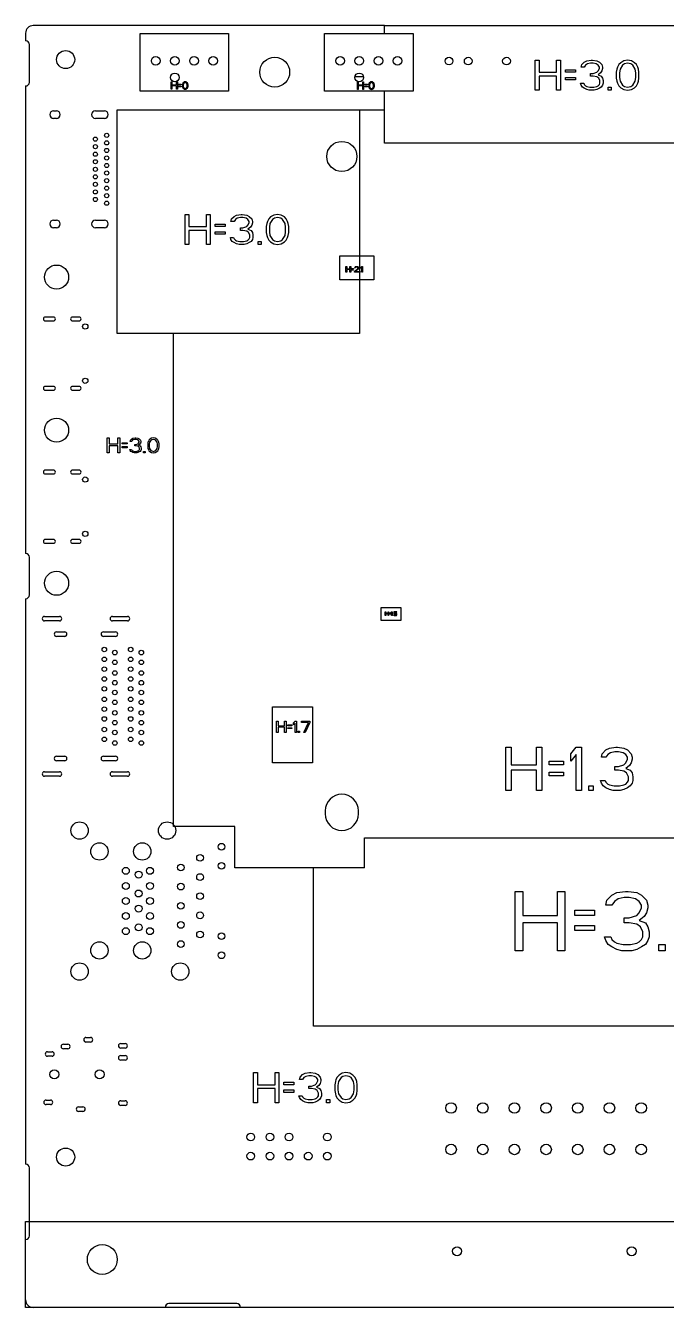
# Model space of a CAD drawing. Header units: millimetres. Extents: x 0 to 841, y 0 to 594.
# Drawn here: x 196 to 280.9, y 314.2 to 484.2 of the extents above; entities that cross this region are included whole.
import ezdxf

# ---------------------------------------------------------------- set-up
doc = ezdxf.new("R2010")
doc.units = ezdxf.units.MM
doc.header["$LTSCALE"] = 46.255
doc.layers.add('ASSEM_MEM', color=7, linetype='CONTINUOUS')

msp = doc.modelspace()

# ---------------------------------------------------------------- linework, layer by layer
at = {"layer": 'ASSEM_MEM', "color": 7, "linetype": 'CONTINUOUS'}
for p, q in [((195.96, 483.23), (195.96, 482.23)), ((243.52, 484.23), (196.96, 484.23)), ((211.15, 475.55), (211.15, 483.18)), ((211.15, 483.18), (222.87, 483.18)), ((222.87, 483.18), (222.87, 475.55)), ((235.6, 475.55), (235.6, 483.18)), ((235.6, 483.18), (247.32, 483.18)), ((243.52, 483.18), (243.52, 484.23)), ((243.52, 484.23), (311.07, 484.23)), ((247.32, 483.18), (247.32, 475.55)), ((196.46, 476.73), (196.46, 481.73)), ((195.96, 476.23), (195.96, 414.23)), ((239.63, 477.48), (240.75, 477.48)), ((222.87, 475.55), (211.15, 475.55)), ((247.32, 475.55), (235.6, 475.55)), ((243.52, 468.66), (243.52, 475.55)), ((199.65, 472.93), (200.05, 472.93)), ((205.21, 472.93), (206.41, 472.93)), ((208.08, 443.41), (208.08, 473.08)), ((208.08, 473.08), (243.52, 473.08)), ((240.22, 473.08), (240.22, 443.41)), ((200.05, 471.93), (199.65, 471.93)), ((206.41, 471.93), (205.21, 471.93)), ((311.07, 468.66), (243.52, 468.66)), ((199.65, 458.43), (200.05, 458.43)), ((200.05, 457.43), (199.65, 457.43)), ((205.21, 458.43), (206.41, 458.43)), ((206.41, 457.43), (205.21, 457.43)), ((237.61, 450.52), (237.61, 453.72)), ((237.61, 453.72), (242.11, 453.72)), ((242.11, 453.72), (242.11, 450.52)), ((242.11, 450.52), (237.61, 450.52)), ((199.66, 445.58), (198.56, 445.58)), ((203.06, 445.58), (202.16, 445.58)), ((198.56, 445.08), (199.66, 445.08)), ((202.16, 445.08), (203.06, 445.08)), ((240.22, 443.41), (208.08, 443.41)), ((215.58, 378.03), (215.58, 443.41)), ((199.66, 436.38), (198.56, 436.38)), ((198.56, 435.88), (199.66, 435.88)), ((203.06, 436.38), (202.16, 436.38)), ((202.16, 435.88), (203.06, 435.88)), ((206.77, 427.56), (206.77, 429.56)), ((206.77, 429.56), (207.02, 429.56)), ((207.02, 429.56), (207.02, 428.75)), ((207.02, 428.75), (208.18, 428.75)), ((207.02, 428.5), (207.02, 427.56)), ((208.18, 428.5), (207.02, 428.5)), ((208.18, 428.75), (208.18, 429.56)), ((208.18, 429.56), (208.43, 429.56)), ((208.18, 427.56), (208.18, 428.5)), ((208.43, 429.56), (208.43, 427.56)), ((208.77, 428.75), (208.77, 428.92)), ((208.77, 428.92), (209.43, 428.92)), ((209.43, 428.75), (208.77, 428.75)), ((208.77, 428.24), (208.77, 428.41)), ((208.77, 428.41), (209.43, 428.41)), ((209.43, 428.92), (209.43, 428.75)), ((209.43, 428.41), (209.43, 428.24)), ((209.81, 429.09), (209.85, 429.26)), ((210.02, 429.09), (209.81, 429.09)), ((209.85, 429.26), (210.02, 429.43)), ((210.02, 429.43), (210.18, 429.52)), ((210.1, 429.22), (210.02, 429.09)), ((210.23, 429.31), (210.1, 429.22)), ((210.18, 429.52), (210.48, 429.56)), ((210.43, 429.35), (210.23, 429.31)), ((210.6, 429.35), (210.43, 429.35)), ((210.43, 428.5), (210.43, 428.67)), ((210.43, 428.67), (210.6, 428.67)), ((210.6, 428.5), (210.43, 428.5)), ((210.48, 429.56), (210.56, 429.56)), ((210.56, 429.56), (210.85, 429.52)), ((210.81, 429.31), (210.6, 429.35)), ((210.6, 428.67), (210.85, 428.75)), ((210.85, 428.46), (210.6, 428.5)), ((210.93, 429.22), (210.81, 429.31)), ((210.85, 429.52), (211.02, 429.43)), ((210.85, 428.75), (210.93, 428.84)), ((210.98, 428.37), (210.85, 428.46)), ((211.02, 429.09), (210.93, 429.22)), ((210.93, 428.84), (211.02, 429.01)), ((211.1, 428.71), (210.93, 428.58)), ((210.93, 428.58), (211.14, 428.5)), ((211.02, 429.43), (211.18, 429.26)), ((211.02, 429.01), (211.02, 429.09)), ((211.18, 428.84), (211.1, 428.71)), ((211.14, 428.5), (211.23, 428.37)), ((211.18, 429.26), (211.23, 429.09)), ((211.23, 429.01), (211.18, 428.84)), ((211.23, 429.09), (211.23, 429.01)), ((212.18, 428.97), (212.14, 428.75)), ((212.14, 428.75), (212.14, 428.37)), ((212.23, 429.09), (212.18, 428.97)), ((212.31, 429.26), (212.23, 429.09)), ((212.43, 429.39), (212.31, 429.26)), ((212.39, 428.97), (212.35, 428.71)), ((212.35, 428.71), (212.35, 428.41)), ((212.35, 428.41), (212.39, 428.16)), ((212.56, 429.22), (212.39, 428.97)), ((212.64, 429.52), (212.43, 429.39)), ((212.68, 429.31), (212.56, 429.22)), ((212.89, 429.56), (212.64, 429.52)), ((212.89, 429.35), (212.68, 429.31)), ((213.14, 429.52), (212.89, 429.56)), ((213.1, 429.31), (212.89, 429.35)), ((213.23, 429.22), (213.1, 429.31)), ((213.35, 429.39), (213.14, 429.52)), ((213.39, 428.97), (213.23, 429.22)), ((213.48, 429.26), (213.35, 429.39)), ((213.43, 428.71), (213.39, 428.97)), ((213.39, 428.16), (213.43, 428.41)), ((213.43, 428.41), (213.43, 428.71)), ((213.56, 429.09), (213.48, 429.26)), ((213.6, 428.97), (213.56, 429.09)), ((213.64, 428.75), (213.6, 428.97)), ((213.64, 428.37), (213.64, 428.75)), ((207.02, 427.56), (206.77, 427.56)), ((208.43, 427.56), (208.18, 427.56)), ((209.43, 428.24), (208.77, 428.24)), ((209.81, 427.9), (209.77, 428.03)), ((209.77, 428.03), (209.98, 428.03)), ((209.89, 427.77), (209.81, 427.9)), ((210.02, 427.69), (209.89, 427.77)), ((209.98, 428.03), (210.02, 427.94)), ((210.02, 427.94), (210.1, 427.86)), ((210.18, 427.6), (210.02, 427.69)), ((210.1, 427.86), (210.18, 427.82)), ((210.18, 427.82), (210.39, 427.77)), ((210.35, 427.56), (210.18, 427.6)), ((210.68, 427.56), (210.35, 427.56)), ((210.39, 427.77), (210.64, 427.77)), ((210.64, 427.77), (210.85, 427.82)), ((210.85, 427.6), (210.68, 427.56)), ((210.85, 427.82), (210.93, 427.86)), ((211.02, 427.69), (210.85, 427.6)), ((210.93, 427.86), (211.02, 427.94)), ((211.06, 428.2), (210.98, 428.37)), ((211.02, 427.94), (211.06, 428.03)), ((211.14, 427.77), (211.02, 427.69)), ((211.06, 428.03), (211.06, 428.2)), ((211.23, 427.9), (211.14, 427.77)), ((211.23, 428.37), (211.27, 428.2)), ((211.27, 428.03), (211.23, 427.9)), ((211.27, 428.2), (211.27, 428.03)), ((211.6, 427.56), (211.6, 427.77)), ((211.6, 427.77), (211.81, 427.77)), ((211.81, 427.56), (211.6, 427.56)), ((211.81, 427.77), (211.81, 427.56)), ((212.14, 428.37), (212.18, 428.16)), ((212.18, 428.16), (212.23, 428.03)), ((212.23, 428.03), (212.31, 427.86)), ((212.31, 427.86), (212.43, 427.73)), ((212.39, 428.16), (212.56, 427.9)), ((212.43, 427.73), (212.64, 427.6)), ((212.56, 427.9), (212.68, 427.82)), ((212.64, 427.6), (212.89, 427.56)), ((212.68, 427.82), (212.89, 427.77)), ((212.89, 427.77), (213.1, 427.82)), ((212.89, 427.56), (213.14, 427.6)), ((213.1, 427.82), (213.23, 427.9)), ((213.14, 427.6), (213.35, 427.73)), ((213.23, 427.9), (213.39, 428.16)), ((213.35, 427.73), (213.48, 427.86)), ((213.48, 427.86), (213.56, 428.03)), ((213.56, 428.03), (213.6, 428.16)), ((213.6, 428.16), (213.64, 428.37)), ((199.66, 425.28), (198.56, 425.28)), ((203.06, 425.28), (202.16, 425.28)), ((198.56, 424.78), (199.66, 424.78)), ((202.16, 424.78), (203.06, 424.78)), ((199.66, 416.08), (198.56, 416.08)), ((198.56, 415.58), (199.66, 415.58)), ((203.06, 416.08), (202.16, 416.08)), ((202.16, 415.58), (203.06, 415.58)), ((196.46, 408.73), (196.46, 413.73)), ((195.96, 408.23), (195.96, 333.23)), ((243.09, 405.34), (243.09, 407.04)), ((243.09, 407.04), (245.71, 407.04)), ((245.71, 407.04), (245.71, 405.34)), ((198.45, 405.88), (200.45, 405.88)), ((200.45, 405.28), (198.45, 405.28)), ((207.46, 405.88), (209.46, 405.88)), ((209.46, 405.28), (207.46, 405.28)), ((245.71, 405.34), (243.09, 405.34)), ((200.04, 403.83), (201.14, 403.83)), ((201.14, 403.23), (200.04, 403.23)), ((206.27, 403.83), (207.87, 403.83)), ((207.87, 403.23), (206.27, 403.23)), ((228.7, 386.47), (228.7, 393.87)), ((228.7, 393.87), (233.98, 393.87)), ((233.98, 393.87), (233.98, 386.47)), ((200.04, 387.33), (201.14, 387.33)), ((201.14, 386.73), (200.04, 386.73)), ((206.27, 387.33), (207.87, 387.33)), ((207.87, 386.73), (206.27, 386.73)), ((233.98, 386.47), (228.7, 386.47)), ((198.45, 385.28), (200.45, 385.28)), ((200.45, 384.68), (198.45, 384.68)), ((207.46, 385.28), (209.46, 385.28)), ((209.46, 384.68), (207.46, 384.68)), ((235.68, 380.08), (235.68, 379.68)), ((240.08, 379.68), (240.08, 380.08)), ((223.71, 378.03), (215.58, 378.03)), ((223.71, 372.53), (223.71, 378.03)), ((240.88, 372.53), (240.88, 376.53)), ((240.88, 376.53), (312.88, 376.53)), ((240.88, 372.53), (223.71, 372.53)), ((234.11, 351.53), (234.11, 372.53)), ((260.88, 369.41), (261.86, 369.41)), ((260.88, 361.53), (260.88, 369.41)), ((261.86, 369.41), (261.86, 366.23)), ((266.46, 369.41), (267.45, 369.41)), ((266.46, 366.23), (266.46, 369.41)), ((267.45, 369.41), (267.45, 361.53)), ((273.03, 368.24), (273.68, 368.91)), ((273.68, 368.91), (274.34, 369.25)), ((274.34, 369.25), (275.49, 369.41)), ((275.49, 369.41), (275.82, 369.41)), ((275.82, 369.41), (276.97, 369.25)), ((276.97, 369.25), (277.62, 368.91)), ((277.62, 368.91), (278.28, 368.24)), ((272.86, 367.57), (273.03, 368.24)), ((273.68, 367.57), (272.86, 367.57)), ((274.01, 368.07), (273.68, 367.57)), ((274.51, 368.41), (274.01, 368.07)), ((275.33, 368.58), (274.51, 368.41)), ((275.98, 368.58), (275.33, 368.58)), ((276.8, 368.41), (275.98, 368.58)), ((277.3, 368.07), (276.8, 368.41)), ((277.62, 367.57), (277.3, 368.07)), ((277.3, 366.56), (277.62, 367.23)), ((277.62, 367.23), (277.62, 367.57)), ((278.28, 368.24), (278.45, 367.57)), ((278.45, 367.23), (278.28, 366.56)), ((278.45, 367.57), (278.45, 367.23)), ((261.86, 366.23), (266.46, 366.23)), ((268.76, 366.9), (271.39, 366.9)), ((268.76, 366.23), (268.76, 366.9)), ((271.39, 366.23), (268.76, 366.23)), ((271.39, 366.9), (271.39, 366.23)), ((275.33, 365.89), (275.98, 365.89)), ((275.33, 365.22), (275.33, 365.89)), ((275.98, 365.89), (276.97, 366.23)), ((276.97, 366.23), (277.3, 366.56)), ((277.95, 366.06), (277.3, 365.56)), ((277.3, 365.56), (278.12, 365.22)), ((278.28, 366.56), (277.95, 366.06)), ((266.46, 365.22), (261.86, 365.22)), ((261.86, 365.22), (261.86, 361.53)), ((266.46, 361.53), (266.46, 365.22)), ((268.76, 364.89), (271.39, 364.89)), ((268.76, 364.22), (268.76, 364.89)), ((271.39, 364.22), (268.76, 364.22)), ((271.39, 364.89), (271.39, 364.22)), ((275.98, 365.22), (275.33, 365.22)), ((276.97, 365.06), (275.98, 365.22)), ((277.46, 364.72), (276.97, 365.06)), ((277.79, 364.05), (277.46, 364.72)), ((277.79, 363.38), (277.79, 364.05)), ((278.12, 365.22), (278.45, 364.72)), ((278.45, 364.72), (278.61, 364.05)), ((278.61, 364.05), (278.61, 363.38)), ((272.7, 363.38), (273.52, 363.38)), ((272.86, 362.88), (272.7, 363.38)), ((273.19, 362.37), (272.86, 362.88)), ((273.68, 362.04), (273.19, 362.37)), ((273.52, 363.38), (273.68, 363.04)), ((273.68, 363.04), (274.01, 362.71)), ((274.01, 362.71), (274.34, 362.54)), ((274.34, 362.54), (275.16, 362.37)), ((275.16, 362.37), (276.15, 362.37)), ((276.15, 362.37), (276.97, 362.54)), ((276.97, 362.54), (277.3, 362.71)), ((277.3, 362.71), (277.62, 363.04)), ((277.62, 363.04), (277.79, 363.38)), ((278.12, 362.37), (277.62, 362.04)), ((278.45, 362.88), (278.12, 362.37)), ((278.61, 363.38), (278.45, 362.88)), ((279.92, 362.37), (280.74, 362.37)), ((279.92, 361.53), (279.92, 362.37)), ((280.74, 362.37), (280.74, 361.53)), ((261.86, 361.53), (260.88, 361.53)), ((267.45, 361.53), (266.46, 361.53)), ((274.34, 361.7), (273.68, 362.04)), ((275, 361.53), (274.34, 361.7)), ((276.31, 361.53), (275, 361.53)), ((276.97, 361.7), (276.31, 361.53)), ((277.62, 362.04), (276.97, 361.7)), ((280.74, 361.53), (279.92, 361.53)), ((339.31, 351.53), (234.11, 351.53)), ((200.96, 349.13), (201.56, 349.13)), ((201.56, 348.53), (200.96, 348.53)), ((203.96, 350.03), (204.56, 350.03)), ((204.56, 349.43), (203.96, 349.43)), ((208.56, 349.23), (209.16, 349.23)), ((209.16, 348.63), (208.56, 348.63)), ((198.86, 348.13), (199.46, 348.13)), ((199.46, 347.53), (198.86, 347.53)), ((208.56, 347.63), (209.16, 347.63)), ((209.16, 347.03), (208.56, 347.03)), ((226.18, 341.38), (226.18, 345.38)), ((226.18, 345.38), (226.68, 345.38)), ((226.68, 345.38), (226.68, 343.76)), ((229.02, 345.38), (229.52, 345.38)), ((229.02, 343.76), (229.02, 345.38)), ((229.52, 345.38), (229.52, 341.38)), ((232.35, 344.78), (232.68, 345.12)), ((232.68, 345.12), (233.02, 345.29)), ((233.02, 345.29), (233.6, 345.38)), ((233.6, 345.38), (233.77, 345.38)), ((233.77, 345.38), (234.35, 345.29)), ((234.35, 345.29), (234.68, 345.12)), ((234.68, 345.12), (235.02, 344.78)), ((237.93, 345.29), (237.52, 345.04)), ((238.43, 345.38), (237.93, 345.29)), ((238.93, 345.29), (238.43, 345.38)), ((239.35, 345.04), (238.93, 345.29)), ((226.68, 343.76), (229.02, 343.76)), ((230.18, 344.1), (231.52, 344.1)), ((230.18, 343.76), (230.18, 344.1)), ((231.52, 343.76), (230.18, 343.76)), ((231.52, 344.1), (231.52, 343.76)), ((232.27, 344.44), (232.35, 344.78)), ((232.68, 344.44), (232.27, 344.44)), ((232.85, 344.7), (232.68, 344.44)), ((233.1, 344.87), (232.85, 344.7)), ((233.52, 344.95), (233.1, 344.87)), ((233.85, 344.95), (233.52, 344.95)), ((233.52, 343.59), (233.85, 343.59)), ((233.52, 343.25), (233.52, 343.59)), ((234.27, 344.87), (233.85, 344.95)), ((233.85, 343.59), (234.35, 343.76)), ((234.52, 344.7), (234.27, 344.87)), ((234.35, 343.76), (234.52, 343.93)), ((234.68, 344.44), (234.52, 344.7)), ((234.52, 343.93), (234.68, 344.27)), ((234.85, 343.67), (234.52, 343.42)), ((234.52, 343.42), (234.93, 343.25)), ((234.68, 344.27), (234.68, 344.44)), ((235.02, 343.93), (234.85, 343.67)), ((235.02, 344.78), (235.1, 344.44)), ((235.1, 344.27), (235.02, 343.93)), ((235.1, 344.44), (235.1, 344.27)), ((237.02, 344.19), (236.93, 343.76)), ((236.93, 343.76), (236.93, 342.99)), ((237.1, 344.44), (237.02, 344.19)), ((237.27, 344.78), (237.1, 344.44)), ((237.52, 345.04), (237.27, 344.78)), ((237.43, 344.19), (237.35, 343.67)), ((237.35, 343.67), (237.35, 343.08)), ((237.77, 344.7), (237.43, 344.19)), ((238.02, 344.87), (237.77, 344.7)), ((238.43, 344.95), (238.02, 344.87)), ((238.85, 344.87), (238.43, 344.95)), ((239.1, 344.7), (238.85, 344.87)), ((239.43, 344.19), (239.1, 344.7)), ((239.6, 344.78), (239.35, 345.04)), ((239.52, 343.67), (239.43, 344.19)), ((239.52, 343.08), (239.52, 343.67)), ((239.77, 344.44), (239.6, 344.78)), ((239.85, 344.19), (239.77, 344.44)), ((239.93, 343.76), (239.85, 344.19)), ((239.93, 342.99), (239.93, 343.76)), ((198.66, 341.73), (199.26, 341.73)), ((229.02, 343.25), (226.68, 343.25)), ((226.68, 343.25), (226.68, 341.38)), ((229.02, 341.38), (229.02, 343.25)), ((230.18, 343.08), (231.52, 343.08)), ((230.18, 342.74), (230.18, 343.08)), ((231.52, 342.74), (230.18, 342.74)), ((231.52, 343.08), (231.52, 342.74)), ((232.18, 342.31), (232.6, 342.31)), ((232.27, 342.06), (232.18, 342.31)), ((232.43, 341.8), (232.27, 342.06)), ((232.68, 341.63), (232.43, 341.8)), ((232.6, 342.31), (232.68, 342.14)), ((232.68, 342.14), (232.85, 341.97)), ((232.85, 341.97), (233.02, 341.89)), ((233.02, 341.89), (233.43, 341.8)), ((233.43, 341.8), (233.93, 341.8)), ((233.85, 343.25), (233.52, 343.25)), ((234.35, 343.16), (233.85, 343.25)), ((233.93, 341.8), (234.35, 341.89)), ((234.6, 342.99), (234.35, 343.16)), ((234.35, 341.89), (234.52, 341.97)), ((234.52, 341.97), (234.68, 342.14)), ((234.77, 342.65), (234.6, 342.99)), ((234.68, 342.14), (234.77, 342.31)), ((234.93, 341.8), (234.68, 341.63)), ((234.77, 342.31), (234.77, 342.65)), ((234.93, 343.25), (235.1, 342.99)), ((235.1, 342.06), (234.93, 341.8)), ((235.1, 342.99), (235.18, 342.65)), ((235.18, 342.31), (235.1, 342.06)), ((235.18, 342.65), (235.18, 342.31)), ((235.85, 341.8), (236.27, 341.8)), ((235.85, 341.38), (235.85, 341.8)), ((236.27, 341.8), (236.27, 341.38)), ((236.93, 342.99), (237.02, 342.57)), ((237.02, 342.57), (237.1, 342.31)), ((237.1, 342.31), (237.27, 341.97)), ((237.27, 341.97), (237.52, 341.72)), ((237.35, 343.08), (237.43, 342.57)), ((237.43, 342.57), (237.77, 342.06)), ((237.52, 341.72), (237.93, 341.46)), ((237.77, 342.06), (238.02, 341.89)), ((238.02, 341.89), (238.43, 341.8)), ((238.43, 341.8), (238.85, 341.89)), ((238.85, 341.89), (239.1, 342.06)), ((238.93, 341.46), (239.35, 341.72)), ((239.1, 342.06), (239.43, 342.57)), ((239.35, 341.72), (239.6, 341.97)), ((239.43, 342.57), (239.52, 343.08)), ((239.6, 341.97), (239.77, 342.31)), ((239.77, 342.31), (239.85, 342.57)), ((239.85, 342.57), (239.93, 342.99)), ((199.26, 341.13), (198.66, 341.13)), ((202.96, 340.83), (203.56, 340.83)), ((203.56, 340.23), (202.96, 340.23)), ((208.56, 341.63), (209.16, 341.63)), ((209.16, 341.03), (208.56, 341.03)), ((226.68, 341.38), (226.18, 341.38)), ((229.52, 341.38), (229.02, 341.38)), ((233.02, 341.46), (232.68, 341.63)), ((233.35, 341.38), (233.02, 341.46)), ((234.02, 341.38), (233.35, 341.38)), ((234.35, 341.46), (234.02, 341.38)), ((234.68, 341.63), (234.35, 341.46)), ((236.27, 341.38), (235.85, 341.38)), ((237.93, 341.46), (238.43, 341.38)), ((238.43, 341.38), (238.93, 341.46)), ((196.46, 323.73), (196.46, 332.73)), ((195.96, 314.23), (195.96, 325.64)), ((195.96, 325.64), (356.08, 325.64)), ((223.96, 314.73), (214.96, 314.73)), ((356.08, 314.23), (195.96, 314.23))]:
    msp.add_line(p, q, dxfattribs=at)
at = {"layer": 'ASSEM_MEM', "color": 40, "linetype": 'CONTINUOUS'}
for p, q in [((263.52, 475.66), (263.52, 479.66)), ((263.52, 479.66), (264.02, 479.66)), ((264.02, 479.66), (264.02, 478.05)), ((266.35, 478.05), (266.35, 479.66)), ((266.35, 479.66), (266.85, 479.66)), ((266.85, 479.66), (266.85, 475.66)), ((269.69, 479.07), (270.02, 479.41)), ((270.02, 479.41), (270.35, 479.58)), ((270.35, 479.58), (270.94, 479.66)), ((270.94, 479.66), (271.1, 479.66)), ((271.1, 479.66), (271.69, 479.58)), ((271.69, 479.58), (272.02, 479.41)), ((272.02, 479.41), (272.35, 479.07)), ((275.27, 479.58), (274.85, 479.32)), ((275.77, 479.66), (275.27, 479.58)), ((276.27, 479.58), (275.77, 479.66)), ((276.69, 479.32), (276.27, 479.58)), ((264.02, 478.05), (266.35, 478.05)), ((267.52, 478.05), (267.52, 478.39)), ((267.52, 478.39), (268.85, 478.39)), ((268.85, 478.05), (267.52, 478.05)), ((268.85, 478.39), (268.85, 478.05)), ((269.6, 478.73), (269.69, 479.07)), ((270.02, 478.73), (269.6, 478.73)), ((270.19, 478.98), (270.02, 478.73)), ((270.44, 479.15), (270.19, 478.98)), ((270.85, 479.24), (270.44, 479.15)), ((271.19, 479.24), (270.85, 479.24)), ((270.85, 477.54), (270.85, 477.88)), ((270.85, 477.88), (271.19, 477.88)), ((271.6, 479.15), (271.19, 479.24)), ((271.19, 477.88), (271.69, 478.05)), ((271.85, 478.98), (271.6, 479.15)), ((271.69, 478.05), (271.85, 478.22)), ((272.02, 478.73), (271.85, 478.98)), ((271.85, 478.22), (272.02, 478.56)), ((272.19, 477.96), (271.85, 477.71)), ((271.85, 477.71), (272.27, 477.54)), ((272.02, 478.56), (272.02, 478.73)), ((272.35, 478.22), (272.19, 477.96)), ((272.35, 479.07), (272.44, 478.73)), ((272.44, 478.56), (272.35, 478.22)), ((272.44, 478.73), (272.44, 478.56)), ((274.35, 478.47), (274.27, 478.05)), ((274.27, 478.05), (274.27, 477.28)), ((274.44, 478.73), (274.35, 478.47)), ((274.6, 479.07), (274.44, 478.73)), ((274.85, 479.32), (274.6, 479.07)), ((274.77, 478.47), (274.69, 477.96)), ((274.69, 477.96), (274.69, 477.37)), ((275.1, 478.98), (274.77, 478.47)), ((275.35, 479.15), (275.1, 478.98)), ((275.77, 479.24), (275.35, 479.15)), ((276.19, 479.15), (275.77, 479.24)), ((276.44, 478.98), (276.19, 479.15)), ((276.77, 478.47), (276.44, 478.98)), ((276.94, 479.07), (276.69, 479.32)), ((276.85, 477.96), (276.77, 478.47)), ((276.85, 477.37), (276.85, 477.96)), ((277.1, 478.73), (276.94, 479.07)), ((277.19, 478.47), (277.1, 478.73)), ((277.27, 478.05), (277.19, 478.47)), ((277.27, 477.28), (277.27, 478.05)), ((215.24, 475.79), (215.24, 476.79)), ((215.24, 476.79), (215.36, 476.79)), ((215.36, 476.79), (215.36, 476.39)), ((215.36, 476.39), (215.94, 476.39)), ((215.36, 476.26), (215.36, 475.79)), ((215.94, 476.26), (215.36, 476.26)), ((215.94, 476.39), (215.94, 476.79)), ((215.94, 476.79), (216.07, 476.79)), ((215.94, 475.79), (215.94, 476.26)), ((216.07, 476.79), (216.07, 475.79)), ((216.24, 476.39), (216.24, 476.47)), ((216.24, 476.47), (216.57, 476.47)), ((216.57, 476.39), (216.24, 476.39)), ((216.24, 476.13), (216.24, 476.22)), ((216.24, 476.22), (216.57, 476.22)), ((216.57, 476.13), (216.24, 476.13)), ((216.57, 476.47), (216.57, 476.39)), ((216.57, 476.22), (216.57, 476.13)), ((216.76, 476.49), (216.74, 476.39)), ((216.74, 476.39), (216.74, 476.2)), ((216.74, 476.2), (216.76, 476.09)), ((216.78, 476.56), (216.76, 476.49)), ((216.76, 476.09), (216.78, 476.03)), ((216.82, 476.64), (216.78, 476.56)), ((216.78, 476.03), (216.82, 475.94)), ((216.88, 476.71), (216.82, 476.64)), ((216.86, 476.49), (216.84, 476.37)), ((216.84, 476.37), (216.84, 476.22)), ((216.84, 476.22), (216.86, 476.09)), ((216.94, 476.62), (216.86, 476.49)), ((216.86, 476.09), (216.94, 475.96)), ((216.99, 476.77), (216.88, 476.71)), ((217.01, 476.66), (216.94, 476.62)), ((217.11, 476.79), (216.99, 476.77)), ((217.11, 476.69), (217.01, 476.66)), ((217.24, 476.77), (217.11, 476.79)), ((217.21, 476.66), (217.11, 476.69)), ((217.28, 476.62), (217.21, 476.66)), ((217.34, 476.71), (217.24, 476.77)), ((217.36, 476.49), (217.28, 476.62)), ((217.28, 475.96), (217.36, 476.09)), ((217.4, 476.64), (217.34, 476.71)), ((217.38, 476.37), (217.36, 476.49)), ((217.36, 476.09), (217.38, 476.22)), ((217.38, 476.22), (217.38, 476.37)), ((217.44, 476.56), (217.4, 476.64)), ((217.4, 475.94), (217.44, 476.03)), ((217.46, 476.49), (217.44, 476.56)), ((217.44, 476.03), (217.46, 476.09)), ((217.49, 476.39), (217.46, 476.49)), ((217.46, 476.09), (217.49, 476.2)), ((217.49, 476.2), (217.49, 476.39)), ((239.94, 475.78), (239.94, 476.78)), ((239.94, 476.78), (240.06, 476.78)), ((240.06, 476.78), (240.06, 476.38)), ((240.06, 476.38), (240.65, 476.38)), ((240.06, 476.25), (240.06, 475.78)), ((240.65, 476.25), (240.06, 476.25)), ((240.65, 476.38), (240.65, 476.78)), ((240.65, 476.78), (240.77, 476.78)), ((240.65, 475.78), (240.65, 476.25)), ((240.77, 476.78), (240.77, 475.78)), ((240.94, 476.38), (240.94, 476.46)), ((240.94, 476.46), (241.27, 476.46)), ((241.27, 476.38), (240.94, 476.38)), ((240.94, 476.12), (240.94, 476.21)), ((240.94, 476.21), (241.27, 476.21)), ((241.27, 476.12), (240.94, 476.12)), ((241.27, 476.46), (241.27, 476.38)), ((241.27, 476.21), (241.27, 476.12)), ((241.46, 476.48), (241.44, 476.38)), ((241.44, 476.38), (241.44, 476.19)), ((241.44, 476.19), (241.46, 476.08)), ((241.48, 476.55), (241.46, 476.48)), ((241.46, 476.08), (241.48, 476.01)), ((241.52, 476.63), (241.48, 476.55)), ((241.48, 476.01), (241.52, 475.93)), ((241.59, 476.7), (241.52, 476.63)), ((241.56, 476.48), (241.54, 476.36)), ((241.54, 476.36), (241.54, 476.21)), ((241.54, 476.21), (241.56, 476.08)), ((241.65, 476.61), (241.56, 476.48)), ((241.56, 476.08), (241.65, 475.95)), ((241.69, 476.76), (241.59, 476.7)), ((241.71, 476.65), (241.65, 476.61)), ((241.81, 476.78), (241.69, 476.76)), ((241.81, 476.67), (241.71, 476.65)), ((241.94, 476.76), (241.81, 476.78)), ((241.92, 476.65), (241.81, 476.67)), ((241.98, 476.61), (241.92, 476.65)), ((242.04, 476.7), (241.94, 476.76)), ((242.06, 476.48), (241.98, 476.61)), ((241.98, 475.95), (242.06, 476.08)), ((242.11, 476.63), (242.04, 476.7)), ((242.09, 476.36), (242.06, 476.48)), ((242.06, 476.08), (242.09, 476.21)), ((242.09, 476.21), (242.09, 476.36)), ((242.15, 476.55), (242.11, 476.63)), ((242.11, 475.93), (242.15, 476.01)), ((242.17, 476.48), (242.15, 476.55)), ((242.15, 476.01), (242.17, 476.08)), ((242.19, 476.38), (242.17, 476.48)), ((242.17, 476.08), (242.19, 476.19)), ((242.19, 476.19), (242.19, 476.38)), ((264.02, 477.54), (264.02, 475.66)), ((266.35, 477.54), (264.02, 477.54)), ((266.35, 475.66), (266.35, 477.54)), ((267.52, 477.03), (267.52, 477.37)), ((267.52, 477.37), (268.85, 477.37)), ((268.85, 477.03), (267.52, 477.03)), ((268.85, 477.37), (268.85, 477.03)), ((269.6, 476.35), (269.52, 476.6)), ((269.52, 476.6), (269.94, 476.6)), ((269.77, 476.09), (269.6, 476.35)), ((270.02, 475.92), (269.77, 476.09)), ((269.94, 476.6), (270.02, 476.43)), ((270.02, 476.43), (270.19, 476.26)), ((270.19, 476.26), (270.35, 476.17)), ((270.35, 476.17), (270.77, 476.09)), ((270.77, 476.09), (271.27, 476.09)), ((271.19, 477.54), (270.85, 477.54)), ((271.69, 477.45), (271.19, 477.54)), ((271.27, 476.09), (271.69, 476.17)), ((271.94, 477.28), (271.69, 477.45)), ((271.69, 476.17), (271.85, 476.26)), ((271.85, 476.26), (272.02, 476.43)), ((272.1, 476.94), (271.94, 477.28)), ((272.02, 476.43), (272.1, 476.6)), ((272.27, 476.09), (272.02, 475.92)), ((272.1, 476.6), (272.1, 476.94)), ((272.27, 477.54), (272.44, 477.28)), ((272.44, 476.35), (272.27, 476.09)), ((272.44, 477.28), (272.52, 476.94)), ((272.52, 476.6), (272.44, 476.35)), ((272.52, 476.94), (272.52, 476.6)), ((273.19, 475.66), (273.19, 476.09)), ((273.19, 476.09), (273.6, 476.09)), ((273.6, 476.09), (273.6, 475.66)), ((274.27, 477.28), (274.35, 476.86)), ((274.35, 476.86), (274.44, 476.6)), ((274.44, 476.6), (274.6, 476.26)), ((274.6, 476.26), (274.85, 476)), ((274.69, 477.37), (274.77, 476.86)), ((274.77, 476.86), (275.1, 476.35)), ((274.85, 476), (275.27, 475.75)), ((275.1, 476.35), (275.35, 476.17)), ((275.35, 476.17), (275.77, 476.09)), ((275.77, 476.09), (276.19, 476.17)), ((276.19, 476.17), (276.44, 476.35)), ((276.27, 475.75), (276.69, 476)), ((276.44, 476.35), (276.77, 476.86)), ((276.69, 476), (276.94, 476.26)), ((276.77, 476.86), (276.85, 477.37)), ((276.94, 476.26), (277.1, 476.6)), ((277.1, 476.6), (277.19, 476.86)), ((277.19, 476.86), (277.27, 477.28)), ((215.36, 475.79), (215.24, 475.79)), ((216.07, 475.79), (215.94, 475.79)), ((216.82, 475.94), (216.88, 475.88)), ((216.88, 475.88), (216.99, 475.81)), ((216.94, 475.96), (217.01, 475.92)), ((216.99, 475.81), (217.11, 475.79)), ((217.01, 475.92), (217.11, 475.9)), ((217.11, 475.9), (217.21, 475.92)), ((217.11, 475.79), (217.24, 475.81)), ((217.21, 475.92), (217.28, 475.96)), ((217.24, 475.81), (217.34, 475.88)), ((217.34, 475.88), (217.4, 475.94)), ((240.06, 475.78), (239.94, 475.78)), ((240.77, 475.78), (240.65, 475.78)), ((241.52, 475.93), (241.59, 475.87)), ((241.59, 475.87), (241.69, 475.8)), ((241.65, 475.95), (241.71, 475.91)), ((241.69, 475.8), (241.81, 475.78)), ((241.71, 475.91), (241.81, 475.89)), ((241.81, 475.89), (241.92, 475.91)), ((241.81, 475.78), (241.94, 475.8)), ((241.92, 475.91), (241.98, 475.95)), ((241.94, 475.8), (242.04, 475.87)), ((242.04, 475.87), (242.11, 475.93)), ((264.02, 475.66), (263.52, 475.66)), ((266.85, 475.66), (266.35, 475.66)), ((270.35, 475.75), (270.02, 475.92)), ((270.69, 475.66), (270.35, 475.75)), ((271.35, 475.66), (270.69, 475.66)), ((271.69, 475.75), (271.35, 475.66)), ((272.02, 475.92), (271.69, 475.75)), ((273.6, 475.66), (273.19, 475.66)), ((275.27, 475.75), (275.77, 475.66)), ((275.77, 475.66), (276.27, 475.75)), ((217.1, 455.2), (217.1, 459.2)), ((217.1, 459.2), (217.6, 459.2)), ((217.6, 459.2), (217.6, 457.58)), ((219.93, 457.58), (219.93, 459.2)), ((219.93, 459.2), (220.43, 459.2)), ((220.43, 459.2), (220.43, 455.2)), ((223.6, 458.94), (223.93, 459.11)), ((223.93, 459.11), (224.52, 459.2)), ((224.52, 459.2), (224.68, 459.2)), ((224.68, 459.2), (225.27, 459.11)), ((225.27, 459.11), (225.6, 458.94)), ((228.85, 459.11), (228.43, 458.86)), ((229.35, 459.2), (228.85, 459.11)), ((229.85, 459.11), (229.35, 459.2)), ((230.27, 458.86), (229.85, 459.11)), ((217.6, 457.58), (219.93, 457.58)), ((221.1, 457.58), (221.1, 457.92)), ((221.1, 457.92), (222.43, 457.92)), ((222.43, 457.58), (221.1, 457.58)), ((222.43, 457.92), (222.43, 457.58)), ((223.18, 458.26), (223.27, 458.6)), ((223.6, 458.26), (223.18, 458.26)), ((223.27, 458.6), (223.6, 458.94)), ((223.77, 458.51), (223.6, 458.26)), ((224.02, 458.68), (223.77, 458.51)), ((224.43, 458.77), (224.02, 458.68)), ((224.77, 458.77), (224.43, 458.77)), ((224.43, 457.07), (224.43, 457.41)), ((224.43, 457.41), (224.77, 457.41)), ((225.18, 458.68), (224.77, 458.77)), ((224.77, 457.41), (225.27, 457.58)), ((225.43, 458.51), (225.18, 458.68)), ((225.27, 457.58), (225.43, 457.75)), ((225.6, 458.26), (225.43, 458.51)), ((225.43, 457.75), (225.6, 458.09)), ((225.77, 457.49), (225.43, 457.24)), ((225.6, 458.94), (225.93, 458.6)), ((225.6, 458.09), (225.6, 458.26)), ((225.93, 457.75), (225.77, 457.49)), ((225.93, 458.6), (226.02, 458.26)), ((226.02, 458.09), (225.93, 457.75)), ((226.02, 458.26), (226.02, 458.09)), ((227.93, 458), (227.85, 457.58)), ((227.85, 457.58), (227.85, 456.81)), ((228.02, 458.26), (227.93, 458)), ((228.18, 458.6), (228.02, 458.26)), ((228.43, 458.86), (228.18, 458.6)), ((228.35, 458), (228.27, 457.49)), ((228.27, 457.49), (228.27, 456.9)), ((228.68, 458.51), (228.35, 458)), ((228.93, 458.68), (228.68, 458.51)), ((229.35, 458.77), (228.93, 458.68)), ((229.77, 458.68), (229.35, 458.77)), ((230.02, 458.51), (229.77, 458.68)), ((230.35, 458), (230.02, 458.51)), ((230.52, 458.6), (230.27, 458.86)), ((230.43, 457.49), (230.35, 458)), ((230.43, 456.9), (230.43, 457.49)), ((230.68, 458.26), (230.52, 458.6)), ((230.77, 458), (230.68, 458.26)), ((230.85, 457.58), (230.77, 458)), ((230.85, 456.81), (230.85, 457.58)), ((217.6, 457.07), (217.6, 455.2)), ((219.93, 457.07), (217.6, 457.07)), ((219.93, 455.2), (219.93, 457.07)), ((221.1, 456.56), (221.1, 456.9)), ((221.1, 456.9), (222.43, 456.9)), ((222.43, 456.56), (221.1, 456.56)), ((222.43, 456.9), (222.43, 456.56)), ((223.18, 455.88), (223.1, 456.13)), ((223.1, 456.13), (223.52, 456.13)), ((223.35, 455.62), (223.18, 455.88)), ((223.6, 455.45), (223.35, 455.62)), ((223.52, 456.13), (223.6, 455.96)), ((223.6, 455.96), (223.77, 455.79)), ((223.77, 455.79), (223.93, 455.71)), ((223.93, 455.71), (224.35, 455.62)), ((224.35, 455.62), (224.85, 455.62)), ((224.77, 457.07), (224.43, 457.07)), ((225.27, 456.98), (224.77, 457.07)), ((224.85, 455.62), (225.27, 455.71)), ((225.52, 456.81), (225.27, 456.98)), ((225.27, 455.71), (225.43, 455.79)), ((225.43, 457.24), (225.85, 457.07)), ((225.43, 455.79), (225.6, 455.96)), ((225.68, 456.47), (225.52, 456.81)), ((225.6, 455.96), (225.68, 456.13)), ((225.85, 455.62), (225.6, 455.45)), ((225.68, 456.13), (225.68, 456.47)), ((225.85, 457.07), (226.02, 456.81)), ((226.02, 455.88), (225.85, 455.62)), ((226.02, 456.81), (226.1, 456.47)), ((226.1, 456.13), (226.02, 455.88)), ((226.1, 456.47), (226.1, 456.13)), ((226.77, 455.2), (226.77, 455.62)), ((226.77, 455.62), (227.18, 455.62)), ((227.18, 455.62), (227.18, 455.2)), ((227.85, 456.81), (227.93, 456.39)), ((227.93, 456.39), (228.02, 456.13)), ((228.02, 456.13), (228.18, 455.79)), ((228.18, 455.79), (228.43, 455.54)), ((228.27, 456.9), (228.35, 456.39)), ((228.35, 456.39), (228.68, 455.88)), ((228.68, 455.88), (228.93, 455.71)), ((228.93, 455.71), (229.35, 455.62)), ((229.35, 455.62), (229.77, 455.71)), ((229.77, 455.71), (230.02, 455.88)), ((230.02, 455.88), (230.35, 456.39)), ((230.27, 455.54), (230.52, 455.79)), ((230.35, 456.39), (230.43, 456.9)), ((230.52, 455.79), (230.68, 456.13)), ((230.68, 456.13), (230.77, 456.39)), ((230.77, 456.39), (230.85, 456.81)), ((217.6, 455.2), (217.1, 455.2)), ((220.43, 455.2), (219.93, 455.2)), ((223.93, 455.28), (223.6, 455.45)), ((224.27, 455.2), (223.93, 455.28)), ((224.93, 455.2), (224.27, 455.2)), ((225.27, 455.28), (224.93, 455.2)), ((225.6, 455.45), (225.27, 455.28)), ((227.18, 455.2), (226.77, 455.2)), ((228.43, 455.54), (228.85, 455.28)), ((228.85, 455.28), (229.35, 455.2)), ((229.35, 455.2), (229.85, 455.28)), ((229.85, 455.28), (230.27, 455.54)), ((238.43, 451.53), (238.43, 452.28)), ((238.43, 452.28), (238.52, 452.28)), ((238.52, 452.28), (238.52, 451.98)), ((238.96, 451.98), (238.96, 452.28)), ((238.96, 452.28), (239.05, 452.28)), ((239.05, 452.28), (239.05, 451.53)), ((239.59, 452.17), (239.65, 452.24)), ((239.65, 452.24), (239.71, 452.27)), ((239.71, 452.27), (239.82, 452.28)), ((239.8, 452.2), (239.73, 452.19)), ((239.87, 452.2), (239.8, 452.2)), ((239.82, 452.28), (239.88, 452.28)), ((239.95, 452.19), (239.87, 452.2)), ((239.88, 452.28), (239.98, 452.27)), ((239.98, 452.27), (240.04, 452.24)), ((240.04, 452.24), (240.1, 452.17)), ((240.45, 452.17), (240.54, 452.28)), ((240.54, 452.28), (240.63, 452.28)), ((240.63, 452.28), (240.63, 451.53)), ((238.52, 451.53), (238.43, 451.53)), ((238.52, 451.98), (238.96, 451.98)), ((238.52, 451.89), (238.52, 451.53)), ((238.96, 451.89), (238.52, 451.89)), ((238.96, 451.53), (238.96, 451.89)), ((239.05, 451.53), (238.96, 451.53)), ((239.18, 451.98), (239.18, 452.04)), ((239.18, 452.04), (239.43, 452.04)), ((239.43, 451.98), (239.18, 451.98)), ((239.18, 451.79), (239.18, 451.85)), ((239.18, 451.85), (239.43, 451.85)), ((239.43, 451.79), (239.18, 451.79)), ((239.43, 452.04), (239.43, 451.98)), ((239.43, 451.85), (239.43, 451.79)), ((239.55, 451.61), (239.99, 452.01)), ((239.55, 451.53), (239.55, 451.61)), ((240.12, 451.53), (239.55, 451.53)), ((239.57, 452.11), (239.59, 452.17)), ((239.65, 452.11), (239.57, 452.11)), ((239.68, 452.16), (239.65, 452.11)), ((239.73, 452.19), (239.68, 452.16)), ((240.07, 451.97), (239.68, 451.61)), ((239.68, 451.61), (240.12, 451.61)), ((239.99, 452.16), (239.95, 452.19)), ((240.02, 452.11), (239.99, 452.16)), ((239.99, 452.01), (240.02, 452.08)), ((240.02, 452.08), (240.02, 452.11)), ((240.1, 452.01), (240.07, 451.97)), ((240.1, 452.17), (240.12, 452.11)), ((240.12, 452.08), (240.1, 452.01)), ((240.12, 452.11), (240.12, 452.08)), ((240.12, 451.61), (240.12, 451.53)), ((240.24, 451.53), (240.24, 451.61)), ((240.24, 451.61), (240.32, 451.61)), ((240.32, 451.53), (240.24, 451.53)), ((240.32, 451.61), (240.32, 451.53)), ((240.45, 452.04), (240.45, 452.17)), ((240.54, 452.16), (240.45, 452.04)), ((240.54, 451.53), (240.54, 452.16)), ((240.63, 451.53), (240.54, 451.53)), ((243.64, 405.98), (243.64, 406.5)), ((243.64, 406.5), (243.7, 406.5)), ((243.7, 406.5), (243.7, 406.29)), ((244.01, 406.29), (244.01, 406.5)), ((244.01, 406.5), (244.07, 406.5)), ((244.07, 406.5), (244.07, 405.98)), ((244.16, 406.29), (244.16, 406.33)), ((244.16, 406.33), (244.33, 406.33)), ((244.33, 406.33), (244.33, 406.29)), ((244.42, 406.42), (244.48, 406.5)), ((244.42, 406.33), (244.42, 406.42)), ((244.48, 406.41), (244.42, 406.33)), ((244.48, 406.5), (244.55, 406.5)), ((244.48, 405.98), (244.48, 406.41)), ((244.55, 406.5), (244.55, 405.98)), ((244.78, 406.5), (244.78, 406.21)), ((245.15, 406.5), (244.78, 406.5)), ((244.83, 406.27), (244.83, 406.44)), ((244.83, 406.44), (245.15, 406.44)), ((244.89, 406.3), (244.83, 406.27)), ((244.94, 406.31), (244.89, 406.3)), ((245.01, 406.31), (244.94, 406.31)), ((245.06, 406.3), (245.01, 406.31)), ((245.11, 406.27), (245.06, 406.3)), ((245.15, 406.44), (245.15, 406.5)), ((243.7, 405.98), (243.64, 405.98)), ((243.7, 406.29), (244.01, 406.29)), ((243.7, 406.22), (243.7, 405.98)), ((244.01, 406.22), (243.7, 406.22)), ((244.01, 405.98), (244.01, 406.22)), ((244.07, 405.98), (244.01, 405.98)), ((244.33, 406.29), (244.16, 406.29)), ((244.16, 406.16), (244.16, 406.2)), ((244.16, 406.2), (244.33, 406.2)), ((244.33, 406.16), (244.16, 406.16)), ((244.33, 406.2), (244.33, 406.16)), ((244.55, 405.98), (244.48, 405.98)), ((244.64, 405.98), (244.64, 406.03)), ((244.64, 406.03), (244.69, 406.03)), ((244.69, 405.98), (244.64, 405.98)), ((244.69, 406.03), (244.69, 405.98)), ((244.78, 406.21), (244.85, 406.21)), ((244.78, 406.11), (244.8, 406.07)), ((244.84, 406.11), (244.78, 406.11)), ((244.8, 406.07), (244.83, 406.02)), ((244.83, 406.02), (244.89, 405.99)), ((244.86, 406.07), (244.84, 406.11)), ((244.85, 406.21), (244.9, 406.25)), ((244.9, 406.05), (244.86, 406.07)), ((244.89, 405.99), (244.94, 405.98)), ((244.9, 406.25), (244.94, 406.26)), ((244.94, 406.03), (244.9, 406.05)), ((244.94, 406.26), (245.01, 406.26)), ((245.01, 406.03), (244.94, 406.03)), ((244.94, 405.98), (245.01, 405.98)), ((245.01, 406.26), (245.05, 406.25)), ((245.05, 406.05), (245.01, 406.03)), ((245.01, 405.98), (245.06, 405.99)), ((245.05, 406.25), (245.08, 406.22)), ((245.08, 406.07), (245.05, 406.05)), ((245.06, 405.99), (245.11, 406.02)), ((245.08, 406.22), (245.1, 406.19)), ((245.1, 406.1), (245.08, 406.07)), ((245.1, 406.19), (245.11, 406.16)), ((245.11, 406.13), (245.1, 406.1)), ((245.15, 406.22), (245.11, 406.27)), ((245.11, 406.16), (245.11, 406.13)), ((245.11, 406.02), (245.15, 406.07)), ((245.17, 406.17), (245.15, 406.22)), ((245.15, 406.07), (245.17, 406.12)), ((245.17, 406.12), (245.17, 406.17)), ((229.23, 390.48), (229.23, 391.98)), ((229.23, 391.98), (229.42, 391.98)), ((229.42, 391.98), (229.42, 391.38)), ((229.42, 391.38), (230.29, 391.38)), ((229.42, 391.19), (229.42, 390.48)), ((230.29, 391.19), (229.42, 391.19)), ((230.29, 391.38), (230.29, 391.98)), ((230.29, 391.98), (230.48, 391.98)), ((230.29, 390.48), (230.29, 391.19)), ((230.48, 391.98), (230.48, 390.48)), ((230.73, 391.38), (230.73, 391.51)), ((230.73, 391.51), (231.23, 391.51)), ((231.23, 391.38), (230.73, 391.38)), ((230.73, 390.99), (230.73, 391.12)), ((230.73, 391.12), (231.23, 391.12)), ((231.23, 391.51), (231.23, 391.38)), ((231.23, 391.12), (231.23, 390.99)), ((231.48, 391.76), (231.67, 391.98)), ((231.48, 391.51), (231.48, 391.76)), ((231.67, 391.73), (231.48, 391.51)), ((231.67, 391.98), (231.85, 391.98)), ((231.67, 390.48), (231.67, 391.73)), ((231.85, 391.98), (231.85, 390.48)), ((232.51, 391.82), (232.51, 391.98)), ((232.51, 391.98), (233.64, 391.98)), ((233.45, 391.82), (232.51, 391.82)), ((232.82, 390.48), (233.45, 391.82)), ((233.64, 391.82), (233.01, 390.48)), ((233.64, 391.98), (233.64, 391.82)), ((229.42, 390.48), (229.23, 390.48)), ((230.48, 390.48), (230.29, 390.48)), ((231.23, 390.99), (230.73, 390.99)), ((231.85, 390.48), (231.67, 390.48)), ((232.1, 390.48), (232.1, 390.64)), ((232.1, 390.64), (232.26, 390.64)), ((232.26, 390.48), (232.1, 390.48)), ((232.26, 390.64), (232.26, 390.48)), ((233.01, 390.48), (232.82, 390.48)), ((259.62, 382.79), (259.62, 388.53)), ((259.62, 388.53), (260.33, 388.53)), ((260.33, 388.53), (260.33, 386.21)), ((263.68, 386.21), (263.68, 388.53)), ((263.68, 388.53), (264.4, 388.53)), ((264.4, 388.53), (264.4, 382.79)), ((268.23, 387.67), (268.94, 388.53)), ((268.23, 386.7), (268.23, 387.67)), ((268.94, 388.53), (269.66, 388.53)), ((269.66, 388.53), (269.66, 382.79)), ((272.29, 387.19), (272.41, 387.67)), ((272.41, 387.67), (272.89, 388.16)), ((272.89, 388.16), (273.37, 388.41)), ((273.49, 387.8), (273.13, 387.55)), ((273.37, 388.41), (274.21, 388.53)), ((274.09, 387.92), (273.49, 387.8)), ((274.56, 387.92), (274.09, 387.92)), ((274.21, 388.53), (274.44, 388.53)), ((274.44, 388.53), (275.28, 388.41)), ((275.16, 387.8), (274.56, 387.92)), ((275.52, 387.55), (275.16, 387.8)), ((275.28, 388.41), (275.76, 388.16)), ((275.76, 388.16), (276.24, 387.67)), ((276.24, 387.67), (276.36, 387.19)), ((260.33, 386.21), (263.68, 386.21)), ((265.36, 386.21), (265.36, 386.7)), ((265.36, 386.7), (267.27, 386.7)), ((267.27, 386.21), (265.36, 386.21)), ((267.27, 386.7), (267.27, 386.21)), ((268.94, 387.55), (268.23, 386.7)), ((268.94, 382.79), (268.94, 387.55)), ((272.89, 387.19), (272.29, 387.19)), ((273.13, 387.55), (272.89, 387.19)), ((274.09, 385.97), (274.56, 385.97)), ((274.09, 385.48), (274.09, 385.97)), ((274.56, 385.97), (275.28, 386.21)), ((275.28, 386.21), (275.52, 386.45)), ((275.76, 387.19), (275.52, 387.55)), ((275.52, 386.45), (275.76, 386.94)), ((276, 386.09), (275.52, 385.72)), ((275.76, 386.94), (275.76, 387.19)), ((276.24, 386.45), (276, 386.09)), ((276.36, 386.94), (276.24, 386.45)), ((276.36, 387.19), (276.36, 386.94)), ((260.33, 385.48), (260.33, 382.79)), ((263.68, 385.48), (260.33, 385.48)), ((263.68, 382.79), (263.68, 385.48)), ((265.36, 385.23), (267.27, 385.23)), ((265.36, 384.74), (265.36, 385.23)), ((267.27, 384.74), (265.36, 384.74)), ((267.27, 385.23), (267.27, 384.74)), ((274.56, 385.48), (274.09, 385.48)), ((275.28, 385.35), (274.56, 385.48)), ((275.64, 385.11), (275.28, 385.35)), ((275.52, 385.72), (276.12, 385.48)), ((275.88, 384.62), (275.64, 385.11)), ((275.88, 384.13), (275.88, 384.62)), ((276.12, 385.48), (276.36, 385.11)), ((276.36, 385.11), (276.48, 384.62)), ((276.48, 384.62), (276.48, 384.13)), ((260.33, 382.79), (259.62, 382.79)), ((264.4, 382.79), (263.68, 382.79)), ((269.66, 382.79), (268.94, 382.79)), ((270.62, 383.4), (271.22, 383.4)), ((270.62, 382.79), (270.62, 383.4)), ((271.22, 382.79), (270.62, 382.79)), ((271.22, 383.4), (271.22, 382.79)), ((272.17, 384.13), (272.77, 384.13)), ((272.29, 383.77), (272.17, 384.13)), ((272.53, 383.4), (272.29, 383.77)), ((272.89, 383.16), (272.53, 383.4)), ((272.77, 384.13), (272.89, 383.89)), ((272.89, 383.89), (273.13, 383.64)), ((273.37, 382.91), (272.89, 383.16)), ((273.13, 383.64), (273.37, 383.52)), ((273.37, 383.52), (273.97, 383.4)), ((273.85, 382.79), (273.37, 382.91)), ((274.8, 382.79), (273.85, 382.79)), ((273.97, 383.4), (274.68, 383.4)), ((274.68, 383.4), (275.28, 383.52)), ((275.28, 382.91), (274.8, 382.79)), ((275.28, 383.52), (275.52, 383.64)), ((275.76, 383.16), (275.28, 382.91)), ((275.52, 383.64), (275.76, 383.89)), ((275.76, 383.89), (275.88, 384.13)), ((276.12, 383.4), (275.76, 383.16)), ((276.36, 383.77), (276.12, 383.4)), ((276.48, 384.13), (276.36, 383.77))]:
    msp.add_line(p, q, dxfattribs=at)
at = {"layer": 'ASSEM_MEM', "color": 7, "linetype": 'CONTINUOUS'}
for centre, radius in [((201.26, 479.73), 1.2), ((213.2, 479.56), 0.575), ((215.74, 479.56), 0.575), ((218.28, 479.56), 0.575), ((220.82, 479.56), 0.575), ((228.98, 478.06), 1.98), ((237.65, 479.56), 0.575), ((240.19, 479.56), 0.575), ((242.73, 479.56), 0.575), ((245.27, 479.56), 0.575), ((252.09, 479.53), 0.51), ((254.63, 479.53), 0.51), ((259.71, 479.53), 0.51), ((215.74, 477.37), 0.575), ((240.19, 477.37), 0.575), ((205.21, 469.18), 0.275), ((206.71, 469.68), 0.275), ((205.21, 468.18), 0.275), ((206.71, 468.68), 0.275), ((206.71, 467.68), 0.275), ((237.88, 466.88), 2), ((205.21, 467.18), 0.275), ((205.21, 466.18), 0.275), ((206.71, 466.68), 0.275), ((206.71, 465.68), 0.275), ((205.21, 465.18), 0.275), ((205.21, 464.18), 0.275), ((206.71, 464.68), 0.275), ((205.21, 463.18), 0.275), ((205.21, 462.18), 0.275), ((206.71, 463.68), 0.275), ((206.71, 462.68), 0.275), ((205.21, 461.18), 0.275), ((206.71, 461.68), 0.275), ((206.71, 460.68), 0.275), ((200.06, 450.88), 1.6), ((203.86, 444.33), 0.35), ((203.86, 437.13), 0.35), ((200.06, 430.58), 1.6), ((203.86, 424.03), 0.35), ((203.86, 416.83), 0.35), ((200.06, 410.28), 1.6), ((206.39, 401.48), 0.3), ((207.79, 401.08), 0.3), ((209.89, 401.48), 0.3), ((211.29, 401.08), 0.3), ((206.39, 400.18), 0.3), ((207.79, 399.78), 0.3), ((209.89, 400.18), 0.3), ((211.29, 399.78), 0.3), ((206.39, 398.88), 0.3), ((206.39, 397.58), 0.3), ((207.79, 398.38), 0.3), ((209.89, 398.88), 0.3), ((209.89, 397.58), 0.3), ((211.29, 398.38), 0.3), ((206.39, 396.28), 0.3), ((207.79, 397.08), 0.3), ((209.89, 396.28), 0.3), ((211.29, 397.08), 0.3), ((206.39, 394.88), 0.3), ((207.79, 395.78), 0.3), ((207.79, 394.48), 0.3), ((209.89, 394.88), 0.3), ((211.29, 395.78), 0.3), ((211.29, 394.48), 0.3), ((206.39, 393.58), 0.3), ((207.79, 393.08), 0.3), ((209.89, 393.58), 0.3), ((211.29, 393.08), 0.3), ((206.39, 392.28), 0.3), ((206.39, 390.88), 0.3), ((207.79, 391.78), 0.3), ((209.89, 392.28), 0.3), ((209.89, 390.88), 0.3), ((211.29, 391.78), 0.3), ((206.39, 389.58), 0.3), ((207.79, 390.48), 0.3), ((207.79, 389.08), 0.3), ((209.89, 389.58), 0.3), ((211.29, 390.48), 0.3), ((211.29, 389.08), 0.3), ((203.11, 377.48), 1.15), ((214.72, 377.48), 1.15), ((205.74, 374.7), 1.15), ((211.42, 374.7), 1.15), ((221.92, 375.33), 0.445), ((219.08, 373.85), 0.445), ((209.24, 372.13), 0.46), ((212.44, 372.13), 0.46), ((216.54, 372.58), 0.445), ((221.92, 372.79), 0.445), ((210.94, 371.63), 0.46), ((219.08, 371.31), 0.445), ((209.24, 370.13), 0.46), ((210.94, 369.13), 0.46), ((212.44, 370.13), 0.46), ((216.54, 370.04), 0.445), ((219.08, 368.77), 0.445), ((209.24, 368.13), 0.46), ((210.94, 367.13), 0.46), ((212.44, 368.13), 0.46), ((216.54, 367.5), 0.445), ((209.24, 366.13), 0.46), ((212.44, 366.13), 0.46), ((219.08, 366.23), 0.445), ((209.24, 364.13), 0.46), ((210.94, 364.63), 0.46), ((212.44, 364.13), 0.46), ((216.54, 364.96), 0.445), ((219.08, 363.69), 0.445), ((221.92, 363.47), 0.445), ((205.74, 361.57), 1.15), ((211.42, 361.57), 1.15), ((216.54, 362.42), 0.445), ((221.92, 360.93), 0.445), ((203.11, 358.78), 1.15), ((216.46, 358.78), 1.15), ((199.76, 345.13), 0.6), ((205.76, 345.13), 0.6), ((252.36, 340.68), 0.7), ((256.56, 340.68), 0.7), ((260.76, 340.68), 0.7), ((264.96, 340.68), 0.7), ((269.16, 340.68), 0.7), ((273.36, 340.68), 0.7), ((277.56, 340.68), 0.7), ((225.8, 336.83), 0.51), ((228.34, 336.83), 0.51), ((230.88, 336.83), 0.51), ((235.96, 336.83), 0.51), ((201.26, 334.17), 1.2), ((252.36, 335.18), 0.7), ((256.56, 335.18), 0.7), ((260.76, 335.18), 0.7), ((264.96, 335.18), 0.7), ((269.16, 335.18), 0.7), ((273.36, 335.18), 0.7), ((277.56, 335.18), 0.7), ((225.8, 334.29), 0.51), ((228.34, 334.29), 0.51), ((230.88, 334.29), 0.51), ((233.42, 334.29), 0.51), ((235.96, 334.29), 0.51), ((206.12, 320.58), 1.98), ((253.16, 321.68), 0.6), ((276.31, 321.68), 0.6)]:
    msp.add_circle(centre, radius, dxfattribs=at)
for centre, radius, start, end in [((196.96, 483.23), 1, 90, 180), ((195.96, 481.73), 0.5, 0, 90), ((195.96, 476.73), 0.5, 270, 360), ((199.65, 472.43), 0.5, 90, 270), ((200.05, 472.43), 0.5, 270, 90), ((205.21, 472.43), 0.5, 90, 270), ((206.41, 472.43), 0.5, 270, 90), ((199.65, 457.93), 0.5, 90, 270), ((200.05, 457.93), 0.5, 270, 90), ((205.21, 457.93), 0.5, 90, 270), ((206.41, 457.93), 0.5, 270, 90), ((198.56, 445.33), 0.25, 90, 270), ((199.66, 445.33), 0.25, 270, 90), ((202.16, 445.33), 0.25, 90, 270), ((203.06, 445.33), 0.25, 270, 90), ((198.56, 436.13), 0.25, 90, 270), ((199.66, 436.13), 0.25, 270, 90), ((202.16, 436.13), 0.25, 90, 270), ((203.06, 436.13), 0.25, 270, 90), ((198.56, 425.03), 0.25, 90, 270), ((199.66, 425.03), 0.25, 270, 90), ((202.16, 425.03), 0.25, 90, 270), ((203.06, 425.03), 0.25, 270, 90), ((198.56, 415.83), 0.25, 90, 270), ((199.66, 415.83), 0.25, 270, 90), ((202.16, 415.83), 0.25, 90, 270), ((203.06, 415.83), 0.25, 270, 90), ((195.96, 413.73), 0.5, 0, 90), ((195.96, 408.73), 0.5, 270, 360), ((198.45, 405.58), 0.3, 90, 270), ((200.45, 405.58), 0.3, 270, 90), ((207.46, 405.58), 0.3, 90, 270), ((209.46, 405.58), 0.3, 270, 90), ((200.04, 403.53), 0.3, 90, 270), ((201.14, 403.53), 0.3, 270, 90), ((206.27, 403.53), 0.3, 90, 270), ((207.87, 403.53), 0.3, 270, 90), ((200.04, 387.03), 0.3, 90, 270), ((201.14, 387.03), 0.3, 270, 90), ((206.27, 387.03), 0.3, 90, 270), ((207.87, 387.03), 0.3, 270, 90), ((198.45, 384.98), 0.3, 90, 270), ((200.45, 384.98), 0.3, 270, 90), ((207.46, 384.98), 0.3, 90, 270), ((209.46, 384.98), 0.3, 270, 90), ((237.88, 380.08), 2.2, 0, 180), ((237.88, 379.68), 2.2, 180, 360), ((200.96, 348.83), 0.3, 90, 270), ((201.56, 348.83), 0.3, 270, 90), ((203.96, 349.73), 0.3, 90, 270), ((204.56, 349.73), 0.3, 270, 90), ((208.56, 348.93), 0.3, 90, 270), ((209.16, 348.93), 0.3, 270, 90), ((198.86, 347.83), 0.3, 90, 270), ((199.46, 347.83), 0.3, 270, 90), ((208.56, 347.33), 0.3, 90, 270), ((209.16, 347.33), 0.3, 270, 90), ((198.66, 341.43), 0.3, 90, 270), ((199.26, 341.43), 0.3, 270, 90), ((202.96, 340.53), 0.3, 90, 270), ((203.56, 340.53), 0.3, 270, 90), ((208.56, 341.33), 0.3, 90, 270), ((209.16, 341.33), 0.3, 270, 90), ((195.96, 332.73), 0.5, 0, 90), ((195.96, 323.73), 0.5, 270, 360), ((196.96, 315.23), 1, 180, 270), ((214.96, 314.23), 0.5, 90, 180), ((223.96, 314.23), 0.5, 0, 90)]:
    msp.add_arc(centre, radius, start, end, dxfattribs=at)

doc.saveas('drawing.dxf')
